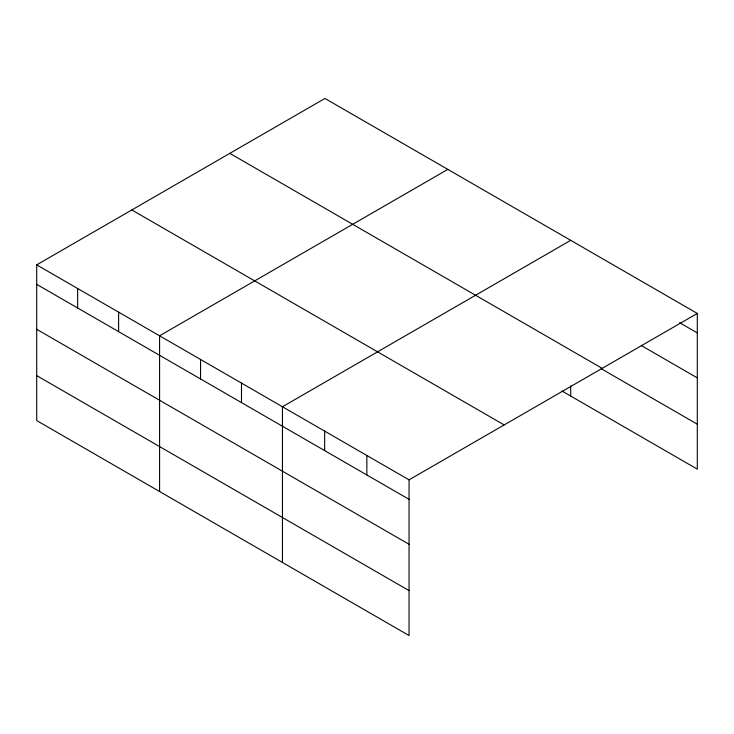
<?xml version="1.0" encoding="UTF-8"?>
<svg xmlns="http://www.w3.org/2000/svg" width="734" height="734" viewBox="0 0 734 734"><rect width="100%" height="100%" fill="white"/><g stroke="black" fill="none" stroke-linecap="round" stroke-linejoin="round"><path stroke-width="1.1" d="M409.058 544.289L409.058 479.843L36.7 264.864L36.7 420.573L409.058 635.552L409.058 544.289L36.7 329.309M561.923 390.974L697.3 469.136L697.3 313.427L324.942 98.448L36.7 264.864M447.823 169.389L159.581 335.805L159.581 491.514M570.694 240.339L282.452 406.755L282.452 562.455M409.058 479.843L697.3 313.427M679.638 322.721L697.3 332.924M641.36 345.576L697.3 377.872M229.825 153.369L602.183 368.349M601.118 368.661L697.3 424.188M131.817 209.952L504.175 424.931M36.7 284.361L409.058 499.34M36.7 375.624L409.058 590.604M570.694 385.928L570.694 396.039M366.853 455.484L366.853 474.971M324.657 431.115L324.657 450.612M241.495 383.102L241.495 402.599M200.538 359.458L200.538 378.955M118.614 312.161L118.614 331.658M77.657 288.517L77.657 308.005"/></g></svg>
